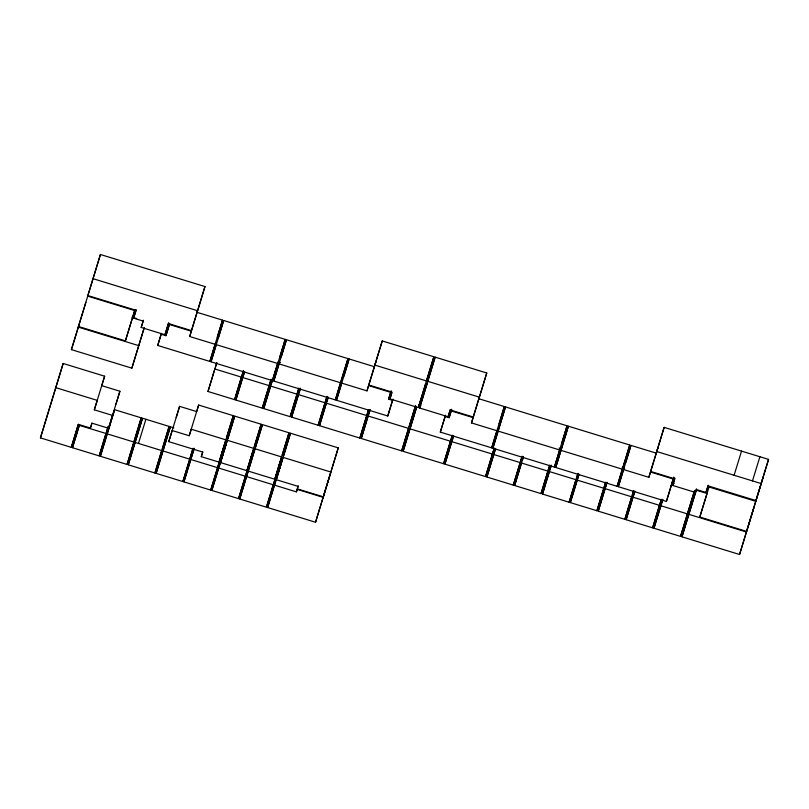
<?xml version="1.0" encoding="UTF-8"?>
<svg xmlns="http://www.w3.org/2000/svg" width="809" height="809" viewBox="0 0 809 809"><rect width="100%" height="100%" fill="white"/><g stroke="black" fill="none" stroke-linecap="round" stroke-linejoin="round"><path stroke-width="1.21" d="M127.084 464.457L141.221 417.849L114.615 409.688L100.367 456.266L127.084 464.457L141.221 417.849M119.904 391.243L108.568 428.254L91.933 423.158L90.436 428.062L78.311 424.341L71.313 447.357L40.45 437.891L63.153 363.484L104.634 376.205L101.752 385.671L119.904 391.243L116 404.096M63.153 363.484L40.45 437.891M143.972 328.585L131.857 368.166L71.414 349.63L85.885 302.323M95.118 271.955L78.453 326.482L125.415 340.882L134.982 309.716M95.28 271.399L100.417 254.501L204.96 286.568L198.913 306.459M71.313 447.357L78.311 424.341M72.476 447.711L79.272 425.342L105.999 433.482L99.194 455.902L72.476 447.711L79.535 424.755M108.568 428.254L112.471 415.391L94.319 409.829L97.201 400.364L55.72 387.642M90.436 428.062L91.933 423.158M125.415 340.882L134.648 310.525L87.685 296.114L100.417 254.501M168.687 322.66L164.975 334.744L141.201 327.453L143.142 321.082L133.637 318.17L136.023 310.322L87.857 295.558M106.626 431.743L108.052 427.021M114.615 409.688L100.367 456.266M131.857 368.166L144.275 327.514M198.741 307.056L197.123 312.355L222.505 320.131L209.865 361.441L157.725 345.453L161.133 334.218L165.956 335.695L169.668 323.62M164.975 334.744L168.383 323.529L191.49 330.618L197.538 310.727L92.984 278.66M165.956 335.695L169.364 324.49L191.308 331.215L189.7 336.514L215.073 344.29L209.865 361.441M169.152 426.414L154.913 472.992L128.257 464.811L142.505 418.243L169.152 426.414L162.336 448.833M142.505 418.243L128.257 464.811M154.913 472.992L161.719 450.573L135.073 442.402M192.825 449.147L182.885 481.567L156.117 473.356L170.365 426.788L173.854 427.86M170.365 426.788L156.117 473.356M233.255 415.674L219.047 462.131L201.299 456.691L202.705 452.059L168.778 441.653L172.165 430.519L189.225 435.748L198.65 405.046L233.255 415.674L226.48 437.972M176.21 417.505L179.598 406.361L196.658 411.589L198.65 405.046M217.297 337.282L222.505 320.131M211.018 361.795L216.236 344.644L277.78 363.524L272.572 380.665L211.018 361.795L223.668 320.495L285.213 339.365L280.005 356.516M218.45 337.636L223.668 320.495M189.225 435.748L191.217 429.205L225.822 439.833L219.047 462.131M207.994 391.485L214.84 368.975L241.446 377.136L234.6 399.646L207.994 391.485L216.691 362.938M215.427 367.326L216.863 362.594M182.885 481.567L193.038 448.277M183.936 481.891L190.752 459.472L217.54 467.693L210.724 490.102L183.936 481.891L194.099 448.601M191.369 457.732L194.241 448.297M242.033 375.487L243.469 370.755M235.874 400.04L242.73 377.53L269.114 385.62L262.278 408.13L235.874 400.04L244.591 371.493M243.307 375.882L244.389 372.322M211.837 490.446L218.652 468.027L245.37 476.218L238.554 498.637L211.837 490.446L226.085 443.868L219.269 466.287M220.513 462.586L227.299 440.278L253.702 448.378L246.927 470.686L220.513 462.586L234.731 416.129L261.135 424.219L254.35 446.528M227.946 438.427L234.731 416.129M271.146 379.239L262.278 408.13M263.744 408.585L270.59 386.075L296.994 394.175L290.148 416.686L263.744 408.585L277.649 363.13M271.177 384.427L272.623 379.684M273.806 381.049L279.014 363.898L340.538 382.768L335.331 399.909L273.806 381.049L286.447 339.74L347.971 358.609L335.331 399.909M281.239 356.89L286.447 339.74M245.987 474.478L252.802 452.059L238.554 498.637M273.877 483.034L280.693 460.614L266.444 507.192L239.727 499.001L262.429 424.614L289.005 432.775L282.23 455.073M255.644 446.922L262.429 424.614M298.663 388.967L290.148 416.686M291.624 417.131L298.46 394.62L325.006 402.761L318.159 425.271L291.624 417.131L300.321 388.583M299.057 392.972L300.493 388.239M248.211 471.081L274.797 479.231L281.572 456.923L254.997 448.773L239.727 499.001M266.444 507.192L273.26 484.773L246.543 476.582M267.607 507.546L281.856 460.968L267.607 507.546L315.55 522.25L338.253 447.873L290.482 433.219L276.273 479.686L298.076 486.371L297.318 488.869L323.276 496.827L338.253 447.873M276.273 479.686L283.049 457.378L330.82 472.031M283.706 455.528L290.482 433.219M274.423 485.127L296.407 491.872L297.166 489.374L323.125 497.333L315.55 522.25M327.028 396.37L318.159 425.271M319.494 425.686L326.34 403.175L366.71 415.553L359.863 438.063L319.494 425.686L328.201 397.128M326.927 401.527L328.009 397.967M392.982 399.09L387.774 415.998L336.483 400.273L341.701 383.122L366.983 390.878L382.252 340.933L433.857 356.759L418.324 407.594L389.948 398.898L392.011 392.112L368.773 384.983L376.023 361.421M343.916 376.114L349.134 358.963L374.415 366.72M322.983 498.091L330.557 473.174M366.983 390.878L368.601 385.58L390.676 392.355L388.603 399.161L392.527 400.364L387.774 415.998M368.378 410.345L359.863 438.063M361.289 438.498L368.135 415.988L408.525 428.376L401.689 450.886L361.289 438.498L369.986 409.951M368.722 414.339L370.158 409.597M409.121 426.727L415.239 406.583M403.125 451.331L409.971 428.821L450.461 441.229L443.615 463.739L403.125 451.331L416.655 407.079L410.557 427.172M450.34 409.506L448.105 416.756L419.608 408.019L435.151 357.153L486.755 372.979L480.708 392.881M480.526 393.467L478.918 398.766L504.341 406.563L491.7 447.862L440.318 432.107L445.071 416.473L449.126 417.717L451.735 409.263M448.105 416.756L450.178 409.951L473.275 417.029L479.322 397.138L427.718 381.312L435.151 357.153M449.126 417.717L451.2 410.911L473.093 417.626L471.485 422.925L496.908 430.722L491.7 447.862M451.048 439.59L452.13 436.031M444.92 464.144L451.756 441.633L492.388 454.092L485.552 476.602L444.92 464.144L453.616 435.596M452.352 439.985L453.434 436.435M499.133 423.714L504.341 406.563M567.048 425.797L554.408 467.096L492.863 448.226L505.504 406.917L567.048 425.797L561.84 442.938M505.504 406.917L492.863 448.226M494.066 448.894L485.552 476.602M522.169 456.215L513.29 485.107L486.887 477.017L495.583 448.459M495.401 449.298L486.887 477.017M513.29 485.107L521.997 456.559M514.635 485.521L521.471 463.011L547.875 471.111L541.039 493.621L514.635 485.521L523.332 456.974M522.422 460.179L523.504 456.62M549.544 465.903L541.039 493.621M542.505 494.066L549.351 471.556L575.968 479.717L569.121 502.227L542.505 494.066L551.202 465.519M549.938 469.908L551.384 465.175M554.408 467.096L559.626 449.956L498.071 431.076M555.753 467.511L568.393 426.201L629.756 445.021L624.548 462.172L617.115 486.33L555.753 467.511L568.393 426.201M576.554 478.079L578 473.336M605.435 483.044L596.921 510.752L570.335 502.601L579.042 474.054M578.85 474.893L570.335 502.601M596.921 510.752L605.617 482.204M598.255 511.167L605.102 488.656L631.687 496.807L624.841 519.317L598.255 511.167L606.962 482.619M605.688 487.008L607.134 482.265M617.115 486.33L629.756 445.021M673.836 477.28L666.404 501.438L618.329 486.694L623.537 469.554L648.869 477.32L664.138 427.374L768.55 459.391L746.576 531.392L699.795 517.042L709.058 486.866M625.751 462.536L630.969 445.395L656.301 453.161L657.909 447.873M632.274 495.159L633.71 490.426M626.136 519.712L632.972 497.201L659.477 505.332L652.63 527.842L626.136 519.712L634.832 491.164M633.568 495.553L634.64 492.003M648.869 477.32L650.476 472.021L673.23 478.999L666.404 501.438M664.138 427.374L650.658 471.425L674.706 478.807L672.673 485.461L695.427 492.438L696.539 488.818M660.063 503.683L661.145 500.124M680.541 536.397L694.446 490.942L680.541 536.397L653.965 528.247L662.672 499.699M662.844 499.355L653.965 528.247M695.427 492.438L696.306 489.536L705.984 492.499L708.209 485.258M753.826 507.83L739.557 554.499L681.977 536.832L696.246 490.173L707.046 493.48M696.246 490.173L681.977 536.832M705.984 492.499L707.996 485.855L755.95 500.559L768.55 459.391M739.557 554.499L763.16 477.138M71.414 349.63L78.847 325.471M94.319 409.829L104.634 376.205M133.637 318.17L136.246 309.716M99.194 455.902L108.234 426.232M141.201 327.453L143.436 320.202M157.725 345.453L161.436 333.369M138.46 443.433L145.893 419.274M189.7 336.514L204.96 286.568M168.778 441.653L179.598 406.361M201.299 456.691L202.776 451.857M234.6 399.646L243.297 371.098M217.54 467.693L224.973 443.534L210.724 490.102M269.114 385.62L270.975 379.583M272.572 380.665L285.213 339.365M246.927 470.686L261.135 424.219M296.994 394.175L298.855 388.128M274.797 479.231L289.005 432.775M296.407 491.872L298.278 485.754M325.006 402.761L326.856 396.723M340.538 382.768L347.971 358.609M336.483 400.273L349.134 358.963M382.252 340.933L374.82 365.092L426.424 380.918L433.857 356.759M366.71 415.553L368.57 409.516M388.603 399.161L391.202 390.707M389.948 398.898L391.809 392.861M401.689 450.886L415.583 405.43M418.324 407.594L425.746 383.436M419.608 408.019L427.041 383.86M440.318 432.107L445.526 415.199M443.615 463.739L452.312 435.191M471.485 422.925L486.755 372.979M492.388 454.092L494.248 448.055M547.875 471.111L549.736 465.064M569.121 502.227L577.828 473.68M618.329 486.694L630.969 445.395M624.841 519.317L633.538 490.77M652.63 527.842L661.327 499.295M671.197 485.673L673.796 477.219M672.673 485.461L674.908 478.22M699.795 517.042L707.228 492.883M734.107 475.267L741.54 451.109M752.471 480.9L759.904 456.741M656.706 451.533L761.117 483.549M708.937 486.947L755.727 501.297M131.918 317.108L136.65 318.564M278.023 361.916L280.42 362.654M418.587 405.026L420.973 405.754M559.1 448.115L561.406 448.823M622.202 467.46L624.619 468.199M671.864 482.69L674.281 483.438M560.961 450.36L622.333 469.18M78.271 327.099L138.703 345.625M493.733 454.506L520.136 462.596M577.181 480.091L603.757 488.242M660.811 505.736L687.387 513.887M688.813 514.332L746.394 531.988M107.182 433.846L133.788 442.007M162.933 450.947L189.7 459.148"/></g></svg>
